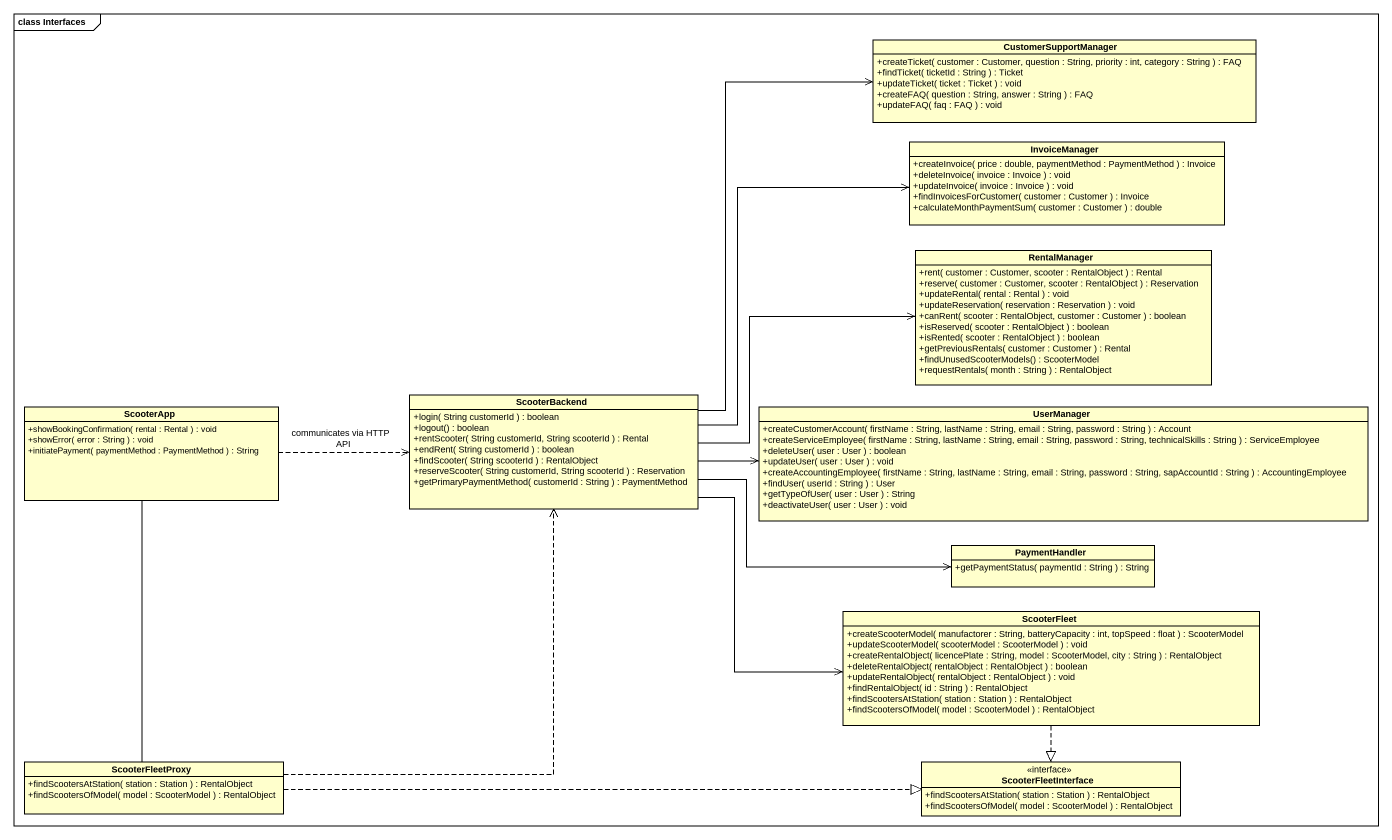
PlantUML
@startuml
mainframe class Interfaces
hide circle
hide empty members
skinparam classAttributeIconSize 0
class CustomerSupportManager {
  +createTicket( customer : Customer, question : String, priority : int, category : String ) : FAQ
  +findTicket( ticketId : String ) : Ticket
  +updateTicket( ticket : Ticket ) : void
  +createFAQ( question : String, answer : String ) : FAQ
  +updateFAQ( faq : FAQ ) : void
}
class InvoiceManager {
  +createInvoice( price : double, paymentMethod : PaymentMethod ) : Invoice
  +deleteInvoice( invoice : Invoice ) : void
  +updateInvoice( invoice : Invoice ) : void
  +findInvoicesForCustomer( customer : Customer ) : Invoice
  +calculateMonthPaymentSum( customer : Customer ) : double
}
class RentalManager {
  +rent( customer : Customer, scooter : RentalObject ) : Rental
  +reserve( customer : Customer, scooter : RentalObject ) : Reservation
  +updateRental( rental : Rental ) : void
  +updateReservation( reservation : Reservation ) : void
  +canRent( scooter : RentalObject, customer : Customer ) : boolean
  +isReserved( scooter : RentalObject ) : boolean
  +isRented( scooter : RentalObject ) : boolean
  +getPreviousRentals( customer : Customer ) : Rental
  +findUnusedScooterModels() : ScooterModel
  +requestRentals( month : String ) : RentalObject
}
class ScooterBackend {
  +login( String customerId ) : boolean
  +logout() : boolean
  +rentScooter( String customerId, String scooterId ) : Rental
  +endRent( String customerId ) : boolean
  +findScooter( String scooterId ) : RentalObject
  +reserveScooter( String customerId, String scooterId ) : Reservation
  +getPrimaryPaymentMethod( customerId : String ) : PaymentMethod
}
class ScooterApp {
  +showBookingConfirmation( rental : Rental ) : void
  +showError( error : String ) : void
  +initiatePayment( paymentMethod : PaymentMethod ) : String
}
class UserManager {
  +createCustomerAccount( firstName : String, lastName : String, email : String, password : String ) : Account
  +createServiceEmployee( firstName : String, lastName : String, email : String, password : String, technicalSkills : String ) : ServiceEmployee
  +deleteUser( user : User ) : boolean
  +updateUser( user : User ) : void
  +createAccountingEmployee( firstName : String, lastName : String, email : String, password : String, sapAccountId : String ) : AccountingEmployee
  +findUser( userId : String ) : User
  +getTypeOfUser( user : User ) : String
  +deactivateUser( user : User ) : void
}
class PaymentHandler {
  +getPaymentStatus( paymentId : String ) : String
}
class ScooterFleet {
  +createScooterModel( manufactorer : String, batteryCapacity : int, topSpeed : float ) : ScooterModel
  +updateScooterModel( scooterModel : ScooterModel ) : void
  +createRentalObject( licencePlate : String, model : ScooterModel, city : String ) : RentalObject
  +deleteRentalObject( rentalObject : RentalObject ) : boolean
  +updateRentalObject( rentalObject : RentalObject ) : void
  +findRentalObject( id : String ) : RentalObject
  +findScootersAtStation( station : Station ) : RentalObject
  +findScootersOfModel( model : ScooterModel ) : RentalObject
}
class ScooterFleetProxy {
  +findScootersAtStation( station : Station ) : RentalObject
  +findScootersOfModel( model : ScooterModel ) : RentalObject
}
interface ScooterFleetInterface {
  +findScootersAtStation( station : Station ) : RentalObject
  +findScootersOfModel( model : ScooterModel ) : RentalObject
}
ScooterBackend -up-> CustomerSupportManager
ScooterBackend -right-> InvoiceManager
ScooterBackend -right-> RentalManager
ScooterBackend -right-> UserManager
ScooterBackend -right-> PaymentHandler
ScooterBackend -right-> ScooterFleet
ScooterApp .right.> ScooterBackend : communicates via HTTP API
ScooterApp -- ScooterFleetProxy
ScooterFleet ..|> ScooterFleetInterface
ScooterFleetProxy .up.> ScooterBackend
ScooterFleetProxy .right.|> ScooterFleetInterface
@enduml
